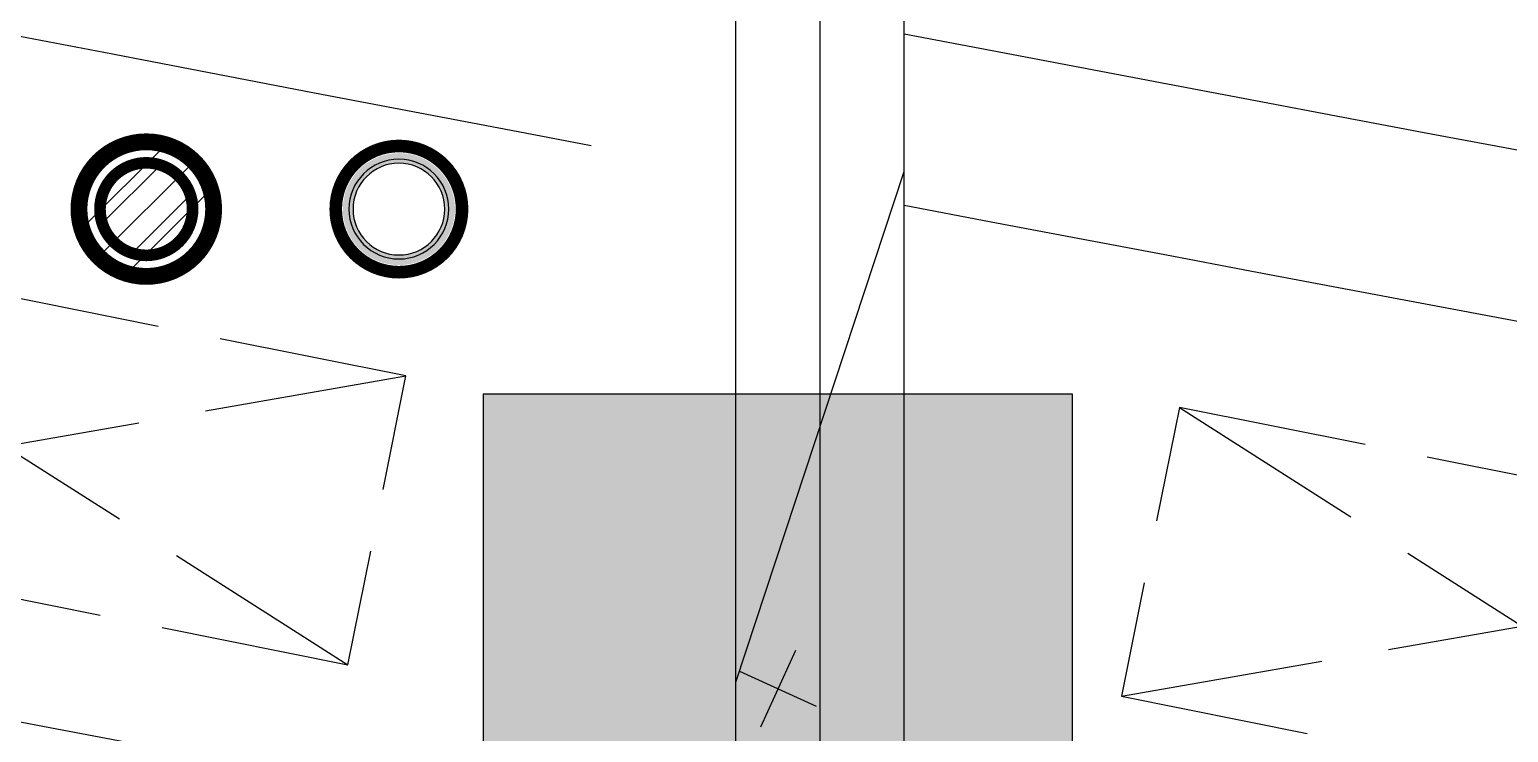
# Model space of a CAD drawing. Header units: inches. Extents: x 0 to 1813292486, y 0 to 3473589894.
# Drawn here: x 600497347 to 600499103, y 3473210482 to 3473211317 of the extents above; entities that cross this region are included whole.
import ezdxf
from ezdxf.enums import TextEntityAlignment as Align

# ---------------------------------------------------------------- set-up
doc = ezdxf.new("R2010")
doc.units = ezdxf.units.IN
doc.header["$LTSCALE"] = 1000
doc.header["$MEASUREMENT"] = 0
doc.linetypes.add('AX-MALL-GIRD-200$0$DOTE', pattern=[2.42, 2, -0.2, 0.02, -0.2])
doc.linetypes.add('AX-MALL-WALL-P02-QT$0$DASH', pattern=[0.35, 0.25, -0.1])
for name, color, linetype in [('A-Anno-Note', 241, 'Continuous'), ('AX-MALL-DIM-P02$0$A-Detl-Thin', 131, 'Continuous'), ('AX-MALL-GIRD-200$0$A-Grid', 222, 'AX-MALL-GIRD-200$0$DOTE'), ('AX-MALL-P02-200$0$A-Anno-Note', 241, 'Continuous'), ('AX-MALL-WALL-P02$0$A-Anno-Note', 241, 'Continuous'), ('AX-MALL-WALL-P02-QT$0$A-Curt', 151, 'Continuous'), ('AX-MALL-WALL-P02-QT$0$A-Detl-Patt', 8, 'Continuous'), ('AX-MALL-WALL-P02-QT$0$A-Detl-Thin', 131, 'Continuous'), ('AX-MALL-WALL-P02-QT$0$A-Fixt', 81, 'Continuous'), ('AX-MALL-WALL-P02-QT$0$A-Wall', 2, 'Continuous'), ('AX-MALL-WALL-P02-QT$0$A-Wall-Patt', 13, 'Continuous'), ('AX-MALL-WALL-P02-QT$0$A-Wind', 4, 'Continuous'), ('AX-MALL-ZTKD-P02$0$A-Anno-Note', 241, 'Continuous'), ('PX-MALL-P02-LG$0$P-Airr-Pipe', 140, 'Continuous'), ('PX-MALL-P02-LG$0$P-Drain-Fldr', 4, 'Continuous'), ('PX-MALL-P02-LG$0$P-Drain-Fldr-ARCH', 161, 'Continuous'), ('PX-MALL-P02-LG$0$P-Drain-Fldr-W100', 4, 'Continuous'), ('PX-MALL-P02-LG$0$P-Drain-Fldr-W50', 4, 'Continuous'), ('PX-MALL-P02-LG$0$P-Pipe-Risr', 7, 'Continuous'), ('PX-MALL-P02-LG$0$P-Pipe-Risr-Arch', 6, 'Continuous'), ('PX-MALL-P02-LG$0$P-Pipe-Risr-W100', 6, 'Continuous'), ('PX-MALL-P02-LG$0$P-Pipe-Risr-W50', 6, 'Continuous'), ('SX-MALL-WALL-L-2F~3F$0$S-COLU', 30, 'Continuous'), ('SX-MALL-WALL-L-2F~3F$0$S-PATT-BMCO', 7, 'Continuous'), ('SX-MALL-WALL-L-2F~3F$0$单形心', 4, 'Continuous')]:
    doc.layers.add(name, color=color, linetype=linetype)
doc.styles.add('PX-MALL-P02-LG$0$jzfz', font='gbenor.shx', dxfattribs={"bigfont": 'gbcbig.shx'})

# ---------------------------------------------------------------- blocks, each defined once
blk = doc.blocks.new('AX-MALL-GIRD-200')
at = {"layer": 'AX-MALL-GIRD-200$0$A-Grid'}
blk.add_line((600338659.2, 3473186225), (600299929.7, 3473082261.2), dxfattribs=at)
blk = doc.blocks.new('AX-MALL-WALL-P02-QT$0$JB-AC(O)-Hide')
for p, q in [((-225, 175), (-450, 175)), ((-450, 175), (-450, 37.5)), ((-450, 175), (-225, 87.5)), ((150, 175), (-150, 175)), ((450, 175), (225, 175)), ((225, 87.5), (450, 175)), ((450, 37.5), (450, 175)), ((-150, 58.3), (0, 0)), ((0, 0), (150, 58.3)), ((-150, -58.3), (0, 0)), ((0, 0), (150, -58.3)), ((-450, -37.5), (-450, -175)), ((450, -175), (450, -37.5)), ((-450, -175), (-225, -87.5)), ((225, -87.5), (450, -175)), ((-450, -175), (-225, -175)), ((-150, -175), (150, -175)), ((225, -175), (450, -175))]:
    blk.add_line(p, q)
blk = doc.blocks.new('AX-MALL-WALL-P02-QT$0$tj')
at = {"layer": 'AX-MALL-WALL-P02-QT$0$A-Detl-Patt'}
h = blk.add_hatch(dxfattribs=at)
h.set_pattern_fill('STEEL', color=256, scale=100, angle=50.4318)
h.set_pattern_definition([(75, (-14278.2, 156289.83), (-153.340725, 41.08752), []), (75, (-14317.88, 156358.57), (-153.340725, 41.08752), [])])
edge = h.paths.add_edge_path()
edge.add_line((88101.3, 47666.6), (87883.9, 47459.8))
edge.add_line((87883.9, 47459.8), (91571.5, 43584.6))
edge.add_arc((262949.4, 558937.7), 543101.4, 251.605736, 260.028867)
edge.add_arc((172180.8, -2862.1), 27100, 64.71287, 96.9316, ccw=False)
edge.add_arc((262949, 558936.3), 543100, 261.615511, 271.725148)
edge.add_line((279299, 16082.5), (279299, 16382.7))
edge.add_arc((262949, 558936.3), 542800, 261.620204, 271.726101, ccw=False)
edge.add_arc((172180.8, -2862.1), 27400, 64.80632, 96.83816)
edge.add_arc((262949.4, 558937.7), 542801.4, 251.613639, 260.024173, ccw=False)
edge.add_line((91737.3, 43845.7), (88101.3, 47666.6))
blk.add_lwpolyline([(88103, 47737.3), (87813.2, 47461.6), (91543.9, 43541.1, 0.036779), (168908.9, 23989.2, -0.141654), (183742.1, 21592.7, 0.044166), (279349, 16034), (279349, 16434.2, -0.044144), (183859, 21979.8, 0.140545), (168919.8, 24393.5, -0.036705), (91764.9, 43889.2), (88103, 47737.3)], format="xyb", dxfattribs=at)
blk.add_lwpolyline([(88101.3, 47666.6), (87883.9, 47459.8), (91571.5, 43584.6, 0.036769), (168910.3, 24039.8, -0.141514), (183756.7, 21641.1, 0.04414), (279299, 16082.5), (279299, 16382.7, -0.044124), (183844.5, 21931.4, 0.140683), (168918.5, 24342.9, -0.036714), (91737.3, 43845.7)], format="xyb", close=True, dxfattribs=at)
blk = doc.blocks.new('SX-MALL-WALL-L-2F~3F$0$BANWANG_XINGXIN')
at = {"color": 0}
for points in [[(0.707, 0.707), (-0.707, -0.707)], [(-0.707, 0.707), (0.707, -0.707)]]:
    blk.add_lwpolyline(points, dxfattribs=at)
blk = doc.blocks.new('SX-MALL-WALL-L-2F~3F')
at = {"layer": 'SX-MALL-WALL-L-2F~3F$0$S-PATT-BMCO'}
h = blk.add_hatch(color=256, dxfattribs=at)
h.dxf.hatch_style = 1
h.paths.add_polyline_path([(600305641.6, 3473098739.7), (600306297.5, 3473098495.3), (600306541.9, 3473099151.3), (600305885.9, 3473099395.7)])
at = {"layer": 'SX-MALL-WALL-L-2F~3F$0$S-COLU'}
blk.add_lwpolyline([(600305641.6, 3473098739.7), (600306297.5, 3473098495.3), (600306541.9, 3473099151.3), (600305885.9, 3473099395.7)], close=True, dxfattribs=at)
at = {"layer": 'SX-MALL-WALL-L-2F~3F$0$单形心', "xscale": 50, "yscale": 50, "zscale": 50}
blk.add_blockref('SX-MALL-WALL-L-2F~3F$0$BANWANG_XINGXIN', (600306091.7, 3473098945.5), dxfattribs=at)
blk = doc.blocks.new('SX-MALL-WALL-2F~3F')
blk.add_blockref('SX-MALL-WALL-L-2F~3F', (0, 0))
blk = doc.blocks.new('AX-MALL-WALL-P02-QT')
at = {"layer": 'AX-MALL-WALL-P02-QT$0$A-Wall-Patt'}
h = blk.add_hatch(dxfattribs=at)
h.set_pattern_fill('普通砖', color=256, scale=200, style=0)
h.set_pattern_definition([(45, (0, 359), (-353.553532015, 353.553532015), [])])
h.paths.add_polyline_path([(600306032.5, 3473098661), (600306148.7, 3473098668.6), (600307483.6, 3473102252.1), (600307358.6, 3473102298.6), (600307261.3, 3473102228.2), (600305974.5, 3473098774.1)])
at = {"layer": 'AX-MALL-WALL-P02-QT$0$A-Curt'}
for radius, start in [(539800, 238.643261), (539866.7, 238.643251)]:
    blk.add_arc((600585645.7, 3473560475.3), radius, start, 238.744153, dxfattribs=at)
at = {"layer": 'AX-MALL-WALL-P02-QT$0$A-Detl-Thin', "linetype": 'AX-MALL-WALL-P02-QT$0$DASH', "ltscale": 3}
for points in [[(600302782, 3473101662.6, 0.00189), (600306258.8, 3473099537.2)], [(600306504, 3473099622.5, 0.001576), (600309415.2, 3473097871.7, 0.012034), (600309997.7, 3473097542.6, 0.012034)], [(600306432.9, 3473099431.7, 0.001559), (600309312.7, 3473097699.9, 0.012511), (600309927.3, 3473097353.5)]]:
    blk.add_lwpolyline(points, format="xyb", dxfattribs=at)
at = {"layer": 'AX-MALL-WALL-P02-QT$0$A-Wall'}
for p, q in [((600306148.7, 3473098668.6), (600307483.6, 3473102252.1)), ((600305974.5, 3473098774.1), (600307261.3, 3473102228.2))]:
    blk.add_line(p, q, dxfattribs=at)
at = {"layer": 'AX-MALL-WALL-P02-QT$0$A-Detl-Thin'}
blk.add_blockref('SX-MALL-WALL-2F~3F', (0, 0), dxfattribs=at)
at = {"layer": 'AX-MALL-WALL-P02-QT$0$A-Detl-Thin', "rotation": 339.5681613091762}
blk.add_blockref('AX-MALL-WALL-P02-QT$0$tj', (600144118.7, 3473128496.3), dxfattribs=at)
at = {"layer": 'AX-MALL-WALL-P02-QT$0$A-Fixt', "rotation": 328.2482707704881}
for p in [(600305332.7, 3473099536.1), (600306945.8, 3473098706.7)]:
    blk.add_blockref('AX-MALL-WALL-P02-QT$0$JB-AC(O)-Hide', p, dxfattribs=at)
at = {"layer": 'AX-MALL-WALL-P02-QT$0$A-Wind'}
blk.add_blockref('AX-MALL-GIRD-200', (0, 0), dxfattribs=at)
blk = doc.blocks.new('AX-MALL-WALL-P02')
at = {"layer": 'AX-MALL-WALL-P02$0$A-Anno-Note'}
blk.add_blockref('AX-MALL-WALL-P02-QT', (0, 0), dxfattribs=at)
blk = doc.blocks.new('PX-MALL-P02-LG$0$P-Risr')
at = {"layer": 'PX-MALL-P02-LG$0$P-Pipe-Risr-W50'}
h = blk.add_hatch(color=0, dxfattribs=at)
edge = h.paths.add_edge_path()
edge.add_ellipse((0, 0), major_axis=(47.1, 47.1), ratio=1, start_angle=225, end_angle=405, ccw=False)
edge.add_ellipse((0, 0), major_axis=(47.1, 47.1), ratio=1, start_angle=133.9676, end_angle=225, ccw=False)
edge.add_line((-66.5, 1.2), (-54.4, 1.2))
edge.add_ellipse((0, 0), major_axis=(-38.5, 38.5), ratio=1, start_angle=43.7381, end_angle=135)
edge.add_ellipse((0, 0), major_axis=(38.5, 38.5), ratio=1, start_angle=225, end_angle=405)
edge.add_ellipse((0, 0), major_axis=(38.5, 38.5), ratio=1, start_angle=45, end_angle=133.7381)
edge.add_line((-54.4, 1.2), (-66.5, 1.2))
edge.add_ellipse((0, 0), major_axis=(-47.1, 47.1), ratio=1, start_angle=-45, end_angle=43.9676, ccw=False)
at = {"layer": 'PX-MALL-P02-LG$0$P-Pipe-Risr-Arch', "ltscale": 0.7}
blk.add_circle((0, 0), 59.3, dxfattribs=at)
at = {"layer": 'PX-MALL-P02-LG$0$P-Pipe-Risr-W100', "color": 0, "const_width": 15}
blk.add_lwpolyline([(-75, 0, 1), (75, 0, 1)], format="xyb", close=True, dxfattribs=at)
at = {"layer": 'PX-MALL-P02-LG$0$P-Pipe-Risr-W50'}
blk.add_circle((0, 0), 54.5, dxfattribs=at)
at = {"layer": 'PX-MALL-P02-LG$0$P-Pipe-Risr', "style": 'PX-MALL-P02-LG$0$jzfz', "width": 0.6, "flags": 1}
for tag in ['RANGE', 'SYS-MARK']:
    blk.add_attdef(tag, text='', height=0.0156, dxfattribs=at).set_placement((0.3, -45.7), align=Align.MIDDLE)
blk = doc.blocks.new('PX-MALL-P02-LG$0$A$C5A9C1854')
at = {"layer": 'PX-MALL-P02-LG$0$P-Drain-Fldr-W50', "ltscale": 0.7}
for p, q in [((38.9, -38.9), (-38.9, 38.9)), ((52.4, -16.8), (-16.8, 52.4)), ((16.8, -52.4), (-52.4, 16.8))]:
    blk.add_line(p, q, dxfattribs=at)
at = {"layer": 'PX-MALL-P02-LG$0$P-Drain-Fldr-W50', "ltscale": 0.7, "const_width": 13.8}
blk.add_lwpolyline([(-55, 0, 1), (55, 0, 1)], format="xyb", close=True, dxfattribs=at)
blk = doc.blocks.new('PX-MALL-P02-LG$0$A$C7D2520B3')
at = {"layer": 'PX-MALL-P02-LG$0$P-Drain-Fldr', "ltscale": 0.7}
for p, q in [((78.5, -25.2), (-25.2, 78.5)), ((58.3, -58.3), (-58.3, 58.3)), ((25.2, -78.5), (-78.5, 25.2))]:
    blk.add_line(p, q, dxfattribs=at)
at = {"layer": 'PX-MALL-P02-LG$0$P-Drain-Fldr', "ltscale": 0.7, "const_width": 20}
blk.add_lwpolyline([(0, -80, 1), (0, 80, 1)], format="xyb", close=True, dxfattribs=at)
blk = doc.blocks.new('PX-MALL-P02-LG$0$A$C2257314B')
at = {"layer": 'PX-MALL-P02-LG$0$P-Drain-Fldr-ARCH', "ltscale": 0.7}
for p, q in [((38.9, -38.9), (-38.9, 38.9)), ((52.4, -16.8), (-16.8, 52.4)), ((16.8, -52.4), (-52.4, 16.8))]:
    blk.add_line(p, q, dxfattribs=at)
for start, end in [(0, 180), (180, 0)]:
    blk.add_arc((0, 0), 55, start, end, dxfattribs=at)
blk = doc.blocks.new('PX-MALL-P02-LG$0$P-Drain-Fldr')
blk.add_blockref('PX-MALL-P02-LG$0$A$C2257314B', (0, 0))
at = {"layer": 'PX-MALL-P02-LG$0$P-Drain-Fldr-W100'}
blk.add_blockref('PX-MALL-P02-LG$0$A$C7D2520B3', (0, 0), dxfattribs=at)
at = {"layer": 'PX-MALL-P02-LG$0$P-Drain-Fldr-W50'}
blk.add_blockref('PX-MALL-P02-LG$0$A$C5A9C1854', (0, 0), dxfattribs=at)
blk = doc.blocks.new('PX-MALL-P02-LG')
at = {"layer": 'PX-MALL-P02-LG$0$P-Airr-Pipe', "xscale": -1, "rotation": 69.56816130750386}
blk.add_blockref('PX-MALL-P02-LG$0$P-Risr', (600305869, 3473099636.8), dxfattribs=at)
at = {"layer": 'PX-MALL-P02-LG$0$P-Drain-Fldr', "xscale": -0.9999999999999991, "rotation": 339.5681613075038}
blk.add_blockref('PX-MALL-P02-LG$0$P-Drain-Fldr', (600305587.9, 3473099741.5), dxfattribs=at)
blk = doc.blocks.new('AX-MALL-ZTKD-P02')
at = {"layer": 'AX-MALL-ZTKD-P02$0$A-Anno-Note'}
blk.add_blockref('AX-MALL-GIRD-200', (0, 0), dxfattribs=at)
blk = doc.blocks.new('AX-MALL-DIM-P02')
at = {"layer": 'AX-MALL-DIM-P02$0$A-Detl-Thin'}
blk.add_blockref('AX-MALL-ZTKD-P02', (0, 0), dxfattribs=at)
blk = doc.blocks.new('AX-MALL-P02-200')
at = {"layer": 'AX-MALL-P02-200$0$A-Anno-Note'}
blk.add_blockref('AX-MALL-WALL-P02', (0, 0), dxfattribs=at)
for name in ['AX-MALL-DIM-P02', 'PX-MALL-P02-LG']:
    blk.add_blockref(name, (0, 0), dxfattribs=at)

msp = doc.modelspace()

# ---------------------------------------------------------------- block references
at = {"layer": 'A-Anno-Note', "rotation": 20.43183869077545}
msp.add_blockref('AX-MALL-P02-200', (1250392458.5, 9048125.7), dxfattribs=at)

doc.saveas('drawing.dxf')
